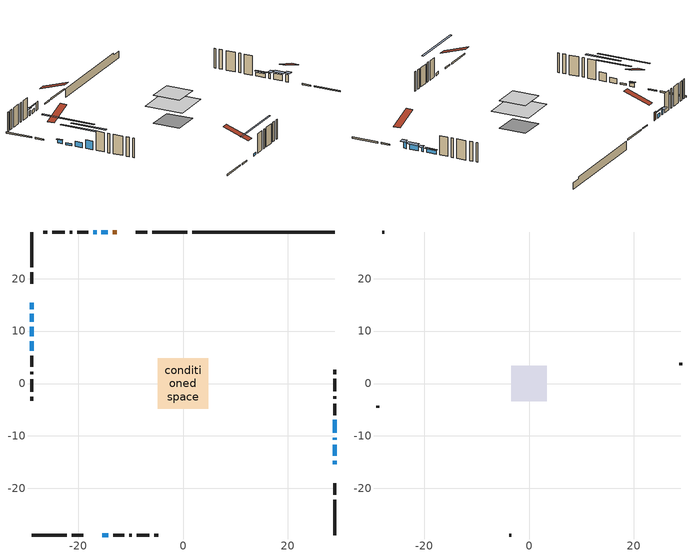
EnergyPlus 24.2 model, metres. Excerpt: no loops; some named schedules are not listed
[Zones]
conditioned space
 floor adiabatic (AdiabaticFloorConstruction): -4.8,-4.8 -4.8,4.8 4.8,4.8 4.8,-4.8 z3.15
 floor foundation (Slab1 construction): -3.41,-3.37 -3.41,3.37 3.41,3.37 3.41,-3.37 z-1.42
 wall outside (RimJoist1 construction): 0.85,28.91 -5.88,28.91 / -28.91,-28.91 -22.17,-28.91 / -28.91,28.91 -28.91,22.17 / 28.91,-28.91 28.91,-22.17 z0.71:1.01
 wall outside (RimJoist2 construction): -6.81,28.91 -9.03,28.91 / -21.24,-28.91 -19.03,-28.91 / -28.91,21.24 -28.91,19.03 / 28.91,-21.24 28.91,-19.03 z0.71:1.01
 wall outside (AdiabaticWallConstruction 1): -12.62,28.91 -13.42,28.91 z0.71:2.74
 wall outside (AdiabaticWallConstruction): 28.91,-15.43 28.91,-14.72 z0.71:2.54; -14.35,28.91 -15.57,28.91 / -28.91,15.43 -28.91,14.21 / 28.91,-9.4 28.91,-6.96 z0.71:1.63; -28.91,13.28 -28.91,11.78 z0.71:1.17; -15.43,-28.91 -14.26,-28.91 z0.71:1.32; -16.5,28.91 -17.11,28.91 / 28.91,-10.73 28.91,-10.32 / -28.91,10.85 -28.91,9.02 z0.71:1.93; 28.91,-13.79 28.91,-11.66 z0.71:2.23; -28.91,8.1 -28.91,6.27 z0.71:2.84
 wall outside (Wall1 construction): -18.04,28.91 -20.18,28.91 / -13.33,-28.91 -11.19,-28.91 / -28.91,5.34 -28.91,3.19 / 28.91,-6.03 28.91,-3.88 z0.71:5.59
 wall outside (Wall2 construction): -21.11,28.91 -21.63,28.91 / -10.26,-28.91 -9.75,-28.91 / -28.91,2.27 -28.91,1.75 / 28.91,-2.95 28.91,-2.44 z0.71:5.59
 wall outside (Wall3 construction): -22.55,28.91 -24.94,28.91 / -8.82,-28.91 -6.43,-28.91 / -28.91,0.82 -28.91,-1.56 / 28.91,-1.51 28.91,0.87 z0.71:5.59
 wall outside (Wall4 construction): -25.87,28.91 -26.65,28.91 / -5.5,-28.91 -4.72,-28.91 / -28.91,-2.49 -28.91,-3.27 / 28.91,1.8 28.91,2.59 z0.71:5.59
 wall foundation (FoundationWall1 construction): 1.78,28.91,-1.42 1.78,28.91,0.71 26.2,28.91,0.71 26.2,28.91,0.19 28.91,28.91,0.19 28.91,28.91,-1.42
 window (WindowConstruction 7): 28.91,-15.43 28.91,-14.72 z0.71:2.54
 window (WindowConstruction 5): -14.35,28.91 -15.57,28.91 z0.71:1.62
 window (WindowConstruction 6): -28.91,15.43 -28.91,14.21 z0.71:1.62
 window (WindowConstruction 9): -28.91,13.28 -28.91,11.78 z0.71:1.17
 window (WindowConstruction 10): -15.43,-28.91 -14.26,-28.91 z0.71:1.32
 window (WindowConstruction 8): -16.5,28.91 -17.11,28.91 z0.71:1.93
 window (WindowConstruction): 28.91,-13.79 28.91,-11.66 z0.71:2.23
 window (WindowConstruction 1): 28.91,-10.73 28.91,-10.32 z0.71:1.93
 window (WindowConstruction 2): -28.91,10.85 -28.91,9.03 z0.71:1.93
 window (WindowConstruction 3): -28.91,8.1 -28.91,6.27 z0.71:2.84
 window (WindowConstruction 4): 28.91,-9.39 28.91,-6.96 z0.71:1.62
 door (Door): -12.63,28.91 -13.42,28.91 z0.71:2.74
 ceiling adiabatic (AdiabaticFloorConstruction): 4.8,-4.8 4.8,4.8 -4.8,4.8 -4.8,-4.8 z3.15
attic - vented
 floor to conditioned space (Floor1 construction Reversed): -3.39,-3.39 -3.39,3.39 3.39,3.39 3.39,-3.39 z5.59
 wall outside (Wall5 construction): -27.58,28.91 -27.98,28.91 / -3.79,-28.91 -3.39,-28.91 / -28.91,-4.2 -28.91,-4.61 / 28.91,3.51 28.91,3.92 z0.71:5.59
 roof outside (Roof1 construction): -11.7,28.91,5.59 -11.7,22.31,7.79 -9.96,22.31,7.79 -9.96,28.91,5.59; -16.36,-28.91,5.59 -16.36,-22.31,7.79 -18.1,-22.31,7.79 -18.1,-28.91,5.59; -28.91,16.36,5.59 -22.31,16.36,7.79 -22.31,18.1,7.79 -28.91,18.1,5.59; 28.91,-16.36,5.59 22.31,-16.36,7.79 22.31,-18.1,7.79 28.91,-18.1,5.59
shading: 28.91,-14.42 28.91,-15.73 30.13,-15.73 30.13,-14.42 z2.84; -16.48,28.91 -13.44,28.91 -13.44,29.21 -16.48,29.21 z2.54; -28.91,14.06 -28.91,15.58 -29.37,15.58 -29.37,14.06 z1.77; -28.91,5.68 -28.91,19.38 -29.37,19.38 -29.37,5.68 z7.27; -7.55,-28.91 -22.14,-28.91 -22.14,-29.21 -7.55,-29.21 z8.03; -17.57,28.91 -16.04,28.91 -16.04,29.82 -17.57,29.82 z2.39; 28.91,-11.36 28.91,-14.09 30.13,-14.09 30.13,-11.36 z2.53; 28.91,-10.02 28.91,-11.03 30.13,-11.03 30.13,-10.02 z2.23; -28.91,5.36 -28.91,14.51 -29.37,14.51 -29.37,5.36 z5.59; -28.91,2.61 -28.91,11.76 -29.37,11.76 -29.37,2.61 z6.5; 28.91,-6.66 28.91,-9.69 29.37,-9.69 29.37,-6.66 z1.92
[Building]
Building 1: Terrain=Suburbs
[Site:Location]
Quebec Intl AP_QC: Latitude {deg}=46.8; Longitude {deg}=-71.38; Time Zone {hr}=-5; Elevation {m}=74; Keep Site Location Information=Yes
[Site:GroundTemperature:Shallow]
0.0108218, -2.24938, -2.43038, -1.3578, 2.94801, 7.23376, 10.9493, 13.303, 13.5029, 11.5886, 7.96783, 3.81355
[Site:WaterMainsTemperature]
Calculation Method=Schedule; Temperature Schedule=mains temperature schedule
[Material] Roughness=Rough; Thermal Absorptance=0.9
Name | Thickness {m} | Conductivity {W/m-K} | Density {kg/m3} | Specific Heat {J/kg-K} | Solar Absorptance | Visible Absorptance
asphalt or fiberglass shingles | 0.00635 | 0.162714 | 1121.4 | 1465.45 | 0.4 | 0.4
ceiling stud and cavity | 0.1397 | 0.0807093 | 65.682 | 1177.47 | 0.7 | 0.7
concrete 4.0 in. | 0.1016 | 1.803125 | 2242.8 | 837.4 | 0.7 | 0.7
concrete 8.0 in. | 0.2032 | 1.803125 | 2242.8 | 837.4 | 0.7 | 0.7
door material | 0.04445 | 0.053851 | 512.64 | 1214.23 | 0.7 | 0.7
exterior vertical ins | 0.0330777 | 0.029427 | 32.04 | 1214.23 | 0.7 | 0.7
floor covering | 0.0127 | 0.0433444 | 54.468 | 1339.84 | 0.6 | 0.6
floor rigid ins; wall rigid ins | 0.512978 | 0.029427 | 32.04 | 1214.23 | 0.7 | 0.7
floor stud and cavity | 0.1397 | 1.75129 | 37.0049 | 1207.88 | 0.7 | 0.7
furniture material conditioned space 1 | 0.1524 | 0.115458 | 640.8 | 1214.23 | 0.6 | 0.6
gypsum board | 0.0127 | 0.160291 | 801 | 837.4 | 0.6 | 0.6
gypsum board 1 | 0.0127 | 0.160291 | 801 | 837.4 | 0.7 | 0.7
osb sheathing 0.5 in. | 0.0127 | 0.115458 | 512.64 | 1214.23 | 0.7 | 0.7
osb sheathing 0.75 in. | 0.01905 | 0.115458 | 512.64 | 1214.23 | 0.7 | 0.7
osb sheathing 2.0 in. | 0.0508 | 0.115458 | 512.64 | 1214.23 | 0.7 | 0.7
rim joist stud and cavity | 0.0508 | 0.353641 | 125.044 | 1163.47 | 0.6 | 0.6
rim joist stud and cavity 1 | 0.0508 | 0.137084 | 50.32683 | 1063.81 | 0.6 | 0.6
wall stud and cavity | 0.1397 | 0.0767295 | 139.0536 | 1170.24 | 0.7 | 0.7
wall stud and cavity 1 | 0.1397 | 0.0892446 | 139.0536 | 1170.24 | 0.7 | 0.7
wall stud and cavity 2 | 0.1397 | 0.0891443 | 139.0536 | 1170.24 | 0.7 | 0.7
wall stud and cavity 3 | 0.0889 | 6.9971 | 50.32683 | 1063.81 | 0.6 | 0.6
wall stud and cavity 4 | 0.0889 | 0.380278 | 52.3479 | 1209.89 | 0.7 | 0.7
wall stud and cavity 5 | 0.0889 | 0.391764 | 83.0341 | 1211.67 | 0.7 | 0.7
wood siding | 0.0254 | 0.102417 | 544.68 | 1172.36 | 0.4 | 0.4
wood siding 1 | 0.00254 | 0.102417 | 544.68 | 1172.36 | 0.4 | 0.4
wood siding 2; wood siding 3; wood siding 4 | 0.0254 | 0.102417 | 544.68 | 1172.36 | 0.7 | 0.7
[WindowMaterial:SimpleGlazingSystem]
Name | U-Factor {W/m2-K} | Solar Heat Gain Coefficient
WindowMaterial | 3.27961 | 0.65
WindowMaterial 1 | 3.26031 | 0.45
WindowMaterial 2 | 2.99685 | 0.54
WindowMaterial 3 | 2.97187 | 0.6
WindowMaterial 4 | 2.95256 | 0.58
WindowMaterial 5 | 3.0383 | 0.46
WindowMaterial 6 | 2.94177 | 0.65
WindowMaterial 7 | 3.01842 | 0.5
WindowMaterial 8 | 3.03376 | 0.47
WindowMaterial 9 | 3.02126 | 0.49
[Construction]
AdiabaticFloorConstruction: floor stud and cavity, floor rigid ins, osb sheathing 0.75 in., floor covering
AdiabaticWallConstruction: wood siding 3, wall rigid ins, wall stud and cavity 4, gypsum board
AdiabaticWallConstruction 1: wood siding 4, wall rigid ins, wall stud and cavity 4, gypsum board
Door: door material
Floor1 construction Reversed: gypsum board, ceiling stud and cavity
FoundationWall1 construction: concrete 8.0 in., gypsum board 1
furniture construction conditioned space 1: furniture material conditioned space 1
PartitionWallConstruction: gypsum board, wall stud and cavity 5, gypsum board
RimJoist1 construction: wood siding 2, osb sheathing 2.0 in., rim joist stud and cavity
RimJoist2 construction: wood siding 2, rim joist stud and cavity 1
Roof1 construction: asphalt or fiberglass shingles
Slab1 construction: concrete 4.0 in.
Wall1 construction; Wall3 construction: wood siding, osb sheathing 0.5 in., wall stud and cavity, gypsum board
Wall2 construction: wood siding, osb sheathing 0.5 in., wall stud and cavity 1, gypsum board
Wall4 construction: wood siding, osb sheathing 0.5 in., wall stud and cavity 2, gypsum board
Wall5 construction: wood siding 1, wall stud and cavity 3
WindowConstruction: WindowMaterial
WindowConstruction 1: WindowMaterial 1
WindowConstruction 10: WindowMaterial 9
WindowConstruction 2; WindowConstruction 6: WindowMaterial 2
WindowConstruction 3: WindowMaterial 3
WindowConstruction 4: WindowMaterial 4
WindowConstruction 5: WindowMaterial 5
WindowConstruction 7: WindowMaterial 6
WindowConstruction 8: WindowMaterial 7
WindowConstruction 9: WindowMaterial 8
[Zone] Multiplier=1; Part of Total Floor Area=Yes
Name | Volume {m3}
attic - vented | 16.4378
conditioned space | 340.1
[Space]
Name | Zone | Volume {m3}
attic - vented 1 | attic - vented | 16.4378
conditioned space 1 | conditioned space | 340.1
[ZoneInfiltration:EffectiveLeakageArea]
infil attic - vented 1: Zone or Space=attic - vented 1; Schedule=Always On Discrete; Effective Air Leakage Area {cm2}=1698.09; Stack Coefficient=0.000492231; Wind Coefficient=1.49901e-05
[ZoneMixing]
whole house fan mix: Zone or Space=attic - vented; Schedule=Always On Continuous; Design Flow Rate Calculation Method=Flow/Zone; Design Flow Rate {m3/s}=0; Source Zone or Space=conditioned space
[SurfaceProperty:ExposedFoundationPerimeter]
Slab1: Exposed Perimeter Calculation Method=TotalExposedPerimeter; Total Exposed Perimeter {m}=27.127
[InternalMass] Zone or ZoneList=conditioned space; Space or SpaceList=conditioned space 1
Name | Construction | Surface Area {m2}
furniture mass conditioned space 1 | furniture construction conditioned space 1 | 55.2
partition wall mass | PartitionWallConstruction | 138
[Lights]
interior lighting: Zone or ZoneList or Space or SpaceList=conditioned space 1; Schedule=interior lighting schedule; Design Level Calculation Method=LightingLevel; Lighting Level {W}=343.2; Return Air Fraction=0; Fraction Radiant=0.6; Fraction Visible=0.2; Fraction Replaceable=1
[People]
occupants: Zone or ZoneList or Space or SpaceList=conditioned space 1; Number of People Schedule=occupants schedule; Number of People Calculation Method=People; Number of People=3; Fraction Radiant=0.314171; Sensible Heat Fraction=0.56303; Activity Level Schedule=occupants activity schedule; Carbon Dioxide Generation Rate {m3/s-W}=0; Enable ASHRAE 55 Comfort Warnings=No; Mean Radiant Temperature Calculation Type=EnclosureAveraged
[ElectricEquipment] Zone or ZoneList or Space or SpaceList=conditioned space 1; Design Level Calculation Method=EquipmentLevel
Name | Schedule | Design Level {W} | Fraction Latent | Fraction Radiant | Fraction Lost
clothes dryer | clothes dryer schedule | 140.772 | 0.015 | 0.081 | 0.85
clothes washer | clothes washer schedule | 32.1985 | 0.03 | 0.162 | 0.7
cooking range | cooking range schedule | 215.147 | 0.08 | 0.432 | 0.2
dishwasher | dishwasher schedule | 66.8632 | 0.3 | 0.18 | 0.4
fridge | fridge schedule | 72.9452 | 0 | 0.6 | 0
mech vent bath fan 0 | mech vent bath fan 0 schedule | 50.2 | 0 | 0 | 1
mech vent bath fan 1 | mech vent bath fan 1 schedule | 50.2 | 0 | 0 | 1
mech vent house fan | mech vent house fan schedule | 0 | 0 | 0 | 1
mech vent house fan cfis | mech vent house fan cfis schedule | 0 | 0 | 0 | 0
mech vent range fan 0 | mech vent range fan 0 schedule | 57 | 0 | 0 | 1
misc plug loads | misc plug loads schedule | 494.7 | 0.045 | 0.513 | 0.1
whole house fan | Always On Discrete | 0 | 0 | 0 | 1
[OtherEquipment] Zone or ZoneList or Space or SpaceList=conditioned space 1; Design Level Calculation Method=EquipmentLevel
Name | Fuel Type | Schedule | Design Level {W} | Fraction Latent | Fraction Radiant | Fraction Lost
clothes dryer 1 | Electricity | clothes dryer schedule | 0 | 0.015 | 0.081 | 0.85
cooking range 1 | Electricity | cooking range schedule | 0 | 0.08 | 0.432 | 0.2
general water use latent | None | general water use schedule | 62.594 | 1 | 0 | 0
general water use sensible | None | general water use schedule | -61.6891 | 0 | 0.6 | 0
mech vent house fan latent load | None | Always On Discrete | 0 | 1 | 0 | 0
mech vent house fan sensible load | None | Always On Discrete | 0 | 0 | 0 | 0
water heater energy adjustment1 | Electricity | Always On Discrete | 0.01 | 0 | 0 | 1
[ZoneInfiltration:DesignFlowRate] Zone or ZoneList or Space or SpaceList=conditioned space 1; Schedule=Always On Discrete; Design Flow Rate Calculation Method=Flow/Zone; Design Flow Rate {m3/s}=0
infil flow; natural vent flow; whole house fan flow
[AvailabilityManager:Scheduled]
furnace airloop Availability Manager: Schedule=Always On Discrete
[Foundation:Kiva]
Foundation Kiva 1: Initial Indoor Air Temperature {C}=18; Wall Height Above Grade {m}=0.710001; Wall Depth Below Slab {m}=0.2032; Custom Block Material Name 1=exterior vertical ins; Custom Block Depth 1 {m}=2.13; Custom Block X Position 1 {m}=0.2159; Custom Block Z Position 1 {m}=0
[Foundation:Kiva:Settings]
Soil Conductivity {W/m-K}=0.849921; Soil Density {kg/m3}=1842.3; Soil Specific Heat {J/kg-K}=418.7; Ground Solar Absorptivity=0.9; Ground Thermal Absorptivity=0.9; Ground Surface Roughness {m}=0.03; Far-Field Width {m}=40; Deep-Ground Boundary Condition=ZeroFlux; Deep-Ground Depth {m}=40; Minimum Cell Dimension {m}=0.2; Maximum Cell Growth Coefficient=3; Simulation Timestep=Timestep
[Exterior:Lights]
exterior lighting: Schedule=exterior lighting schedule; Design Level {W}=75.6
[EnergyManagementSystem:GlobalVariable]
furnace_airloop_Fan_RTF
infil_program_Qfan
infil_program_Qinf
natural_vent_program_Qnv
natural_vent_program_Qwhf
[EnergyManagementSystem:Sensor]
Name | Output:Variable or Output:Meter Index Key | Output:Variable or Output:Meter
airflow_gain | infil flow | Infiltration Sensible Heat Gain Energy
airflow_gain_1 | natural vent flow | Infiltration Sensible Heat Gain Energy
airflow_gain_2 | whole house fan flow | Infiltration Sensible Heat Gain Energy
airflow_loss | infil flow | Infiltration Sensible Heat Loss Energy
airflow_loss_1 | natural vent flow | Infiltration Sensible Heat Loss Energy
airflow_loss_2 | whole house fan flow | Infiltration Sensible Heat Loss Energy
clg_load_cond |  | Cooling:EnergyTransfer:Zone:CONDITIONED SPACE
clg_sp_s; clg_sp_s_1 | cooling setpoint | Schedule Value
clothes_dryer_exhaust_0_sch_s | clothes dryer exhaust 0 schedule | Schedule Value
cool_season | cooling season schedule | Schedule Value
htg_load_cond |  | Heating:EnergyTransfer:Zone:CONDITIONED SPACE
htg_sp_s; htg_sp_s_1 | heating setpoint | Schedule Value
ig_ee_conv | clothes dryer | Electric Equipment Convective Heating Energy
ig_ee_conv_2 | cooking range | Electric Equipment Convective Heating Energy
ig_ee_conv_4 | fridge | Electric Equipment Convective Heating Energy
ig_ee_conv_5 | misc plug loads | Electric Equipment Convective Heating Energy
ig_ee_conv_6 | whole house fan | Electric Equipment Convective Heating Energy
ig_ee_rad | clothes dryer | Electric Equipment Radiant Heating Energy
ig_ee_rad_2 | cooking range | Electric Equipment Radiant Heating Energy
ig_ee_rad_4 | fridge | Electric Equipment Radiant Heating Energy
ig_ee_rad_5 | misc plug loads | Electric Equipment Radiant Heating Energy
ig_ee_rad_6 | whole house fan | Electric Equipment Radiant Heating Energy
ig_lgt_conv | interior lighting | Lights Convective Heating Energy
ig_lgt_rad | interior lighting | Lights Radiant Heating Energy
ig_lgt_vis | interior lighting | Lights Visible Radiation Heating Energy
ig_oe_conv | clothes dryer 1 | Other Equipment Convective Heating Energy
ig_oe_conv_1 | cooking range 1 | Other Equipment Convective Heating Energy
ig_oe_conv_2 | general water use latent | Other Equipment Convective Heating Energy
ig_oe_conv_3 | general water use sensible | Other Equipment Convective Heating Energy
ig_oe_conv_4 | water heater energy adjustment1 | Other Equipment Convective Heating Energy
ig_oe_rad | clothes dryer 1 | Other Equipment Radiant Heating Energy
ig_oe_rad_1 | cooking range 1 | Other Equipment Radiant Heating Energy
ig_oe_rad_2 | general water use latent | Other Equipment Radiant Heating Energy
ig_oe_rad_3 | general water use sensible | Other Equipment Radiant Heating Energy
ig_oe_rad_4 | water heater energy adjustment1 | Other Equipment Radiant Heating Energy
ig_ppl_conv | occupants | People Convective Heating Energy
ig_ppl_rad | occupants | People Radiant Heating Energy
im_conv | furniture mass conditioned space 1 | Surface Inside Face Convection Heat Gain Energy
im_conv_1 | partition wall mass | Surface Inside Face Convection Heat Gain Energy
im_ig | furniture mass conditioned space 1 | Surface Inside Face Internal Gains Radiation Heat Gain Energy
im_ig_1 | partition wall mass | Surface Inside Face Internal Gains Radiation Heat Gain Energy
im_lgt | furniture mass conditioned space 1 | Surface Inside Face Lights Radiation Heat Gain Energy
im_lgt_1 | partition wall mass | Surface Inside Face Lights Radiation Heat Gain Energy
im_sol | furniture mass conditioned space 1 | Surface Inside Face Solar Radiation Heat Gain Energy
im_sol_1 | partition wall mass | Surface Inside Face Solar Radiation Heat Gain Energy
im_surf | furniture mass conditioned space 1 | Surface Inside Face Net Surface Thermal Radiation Heat Gain Energy
im_surf_1 | partition wall mass | Surface Inside Face Net Surface Thermal Radiation Heat Gain Energy
mech_vent_bath_fan_0_sch_s | mech vent bath fan 0 schedule | Schedule Value
mech_vent_bath_fan_1_sch_s | mech vent bath fan 1 schedule | Schedule Value
mech_vent_range_fan_0_sch_s | mech vent range fan 0 schedule | Schedule Value
mv_conv | mech vent bath fan 0 | Electric Equipment Convective Heating Energy
mv_conv_1 | mech vent bath fan 1 | Electric Equipment Convective Heating Energy
mv_conv_2 | mech vent house fan | Electric Equipment Convective Heating Energy
mv_conv_3 | mech vent house fan cfis | Electric Equipment Convective Heating Energy
mv_conv_4 | mech vent range fan 0 | Electric Equipment Convective Heating Energy
mv_conv_5 | mech vent house fan latent load | Other Equipment Convective Heating Energy
mv_conv_6 | mech vent house fan sensible load | Other Equipment Convective Heating Energy
mv_rad | mech vent bath fan 0 | Electric Equipment Radiant Heating Energy
mv_rad_1 | mech vent bath fan 1 | Electric Equipment Radiant Heating Energy
mv_rad_2 | mech vent house fan | Electric Equipment Radiant Heating Energy
mv_rad_3 | mech vent house fan cfis | Electric Equipment Radiant Heating Energy
mv_rad_4 | mech vent range fan 0 | Electric Equipment Radiant Heating Energy
mv_rad_5 | mech vent house fan latent load | Other Equipment Radiant Heating Energy
mv_rad_6 | mech vent house fan sensible load | Other Equipment Radiant Heating Energy
natural_vent_s | natural vent schedule | Schedule Value
out_pb_s |  | Site Outdoor Air Barometric Pressure
out_wt_s |  | Site Outdoor Air Humidity Ratio
site_vw_s |  | Site Wind Speed
ss_back_out | Window1 | Surface Window Shortwave from Zone Back Out Window Heat Transfer Rate
ss_back_out_1 | Window10 | Surface Window Shortwave from Zone Back Out Window Heat Transfer Rate
ss_back_out_10 | Window8 | Surface Window Shortwave from Zone Back Out Window Heat Transfer Rate
ss_back_out_2 | Window12 | Surface Window Shortwave from Zone Back Out Window Heat Transfer Rate
ss_back_out_3 | Window13 | Surface Window Shortwave from Zone Back Out Window Heat Transfer Rate
ss_back_out_4 | Window14 | Surface Window Shortwave from Zone Back Out Window Heat Transfer Rate
ss_back_out_5 | Window2 | Surface Window Shortwave from Zone Back Out Window Heat Transfer Rate
ss_back_out_6 | Window3 | Surface Window Shortwave from Zone Back Out Window Heat Transfer Rate
ss_back_out_7 | Window4 | Surface Window Shortwave from Zone Back Out Window Heat Transfer Rate
ss_back_out_8 | Window5 | Surface Window Shortwave from Zone Back Out Window Heat Transfer Rate
ss_back_out_9 | Window7 | Surface Window Shortwave from Zone Back Out Window Heat Transfer Rate
ss_conv | Door1 | Surface Inside Face Convection Heat Gain Energy
ss_conv_1 | Window1 | Surface Inside Face Convection Heat Gain Energy
ss_conv_10 | Window7 | Surface Inside Face Convection Heat Gain Energy
ss_conv_11 | Window8 | Surface Inside Face Convection Heat Gain Energy
ss_conv_2 | Window10 | Surface Inside Face Convection Heat Gain Energy
ss_conv_3 | Window12 | Surface Inside Face Convection Heat Gain Energy
ss_conv_4 | Window13 | Surface Inside Face Convection Heat Gain Energy
ss_conv_5 | Window14 | Surface Inside Face Convection Heat Gain Energy
ss_conv_6 | Window2 | Surface Inside Face Convection Heat Gain Energy
ss_conv_7 | Window3 | Surface Inside Face Convection Heat Gain Energy
ss_conv_8 | Window4 | Surface Inside Face Convection Heat Gain Energy
ss_conv_9 | Window5 | Surface Inside Face Convection Heat Gain Energy
ss_ig | Door1 | Surface Inside Face Internal Gains Radiation Heat Gain Energy
ss_ig_1 | Window1 | Surface Inside Face Internal Gains Radiation Heat Gain Energy
ss_ig_10 | Window7 | Surface Inside Face Internal Gains Radiation Heat Gain Energy
ss_ig_11 | Window8 | Surface Inside Face Internal Gains Radiation Heat Gain Energy
ss_ig_2 | Window10 | Surface Inside Face Internal Gains Radiation Heat Gain Energy
ss_ig_3 | Window12 | Surface Inside Face Internal Gains Radiation Heat Gain Energy
ss_ig_4 | Window13 | Surface Inside Face Internal Gains Radiation Heat Gain Energy
ss_ig_5 | Window14 | Surface Inside Face Internal Gains Radiation Heat Gain Energy
ss_ig_6 | Window2 | Surface Inside Face Internal Gains Radiation Heat Gain Energy
ss_ig_7 | Window3 | Surface Inside Face Internal Gains Radiation Heat Gain Energy
ss_ig_8 | Window4 | Surface Inside Face Internal Gains Radiation Heat Gain Energy
ss_ig_9 | Window5 | Surface Inside Face Internal Gains Radiation Heat Gain Energy
ss_lgt | Door1 | Surface Inside Face Lights Radiation Heat Gain Energy
ss_sol | Door1 | Surface Inside Face Solar Radiation Heat Gain Energy
ss_surf | Door1 | Surface Inside Face Net Surface Thermal Radiation Heat Gain Energy
ss_surf_1 | Window1 | Surface Inside Face Net Surface Thermal Radiation Heat Gain Energy
ss_surf_10 | Window7 | Surface Inside Face Net Surface Thermal Radiation Heat Gain Energy
ss_surf_11 | Window8 | Surface Inside Face Net Surface Thermal Radiation Heat Gain Energy
ss_surf_2 | Window10 | Surface Inside Face Net Surface Thermal Radiation Heat Gain Energy
ss_surf_3 | Window12 | Surface Inside Face Net Surface Thermal Radiation Heat Gain Energy
ss_surf_4 | Window13 | Surface Inside Face Net Surface Thermal Radiation Heat Gain Energy
ss_surf_5 | Window14 | Surface Inside Face Net Surface Thermal Radiation Heat Gain Energy
ss_surf_6 | Window2 | Surface Inside Face Net Surface Thermal Radiation Heat Gain Energy
ss_surf_7 | Window3 | Surface Inside Face Net Surface Thermal Radiation Heat Gain Energy
ss_surf_8 | Window4 | Surface Inside Face Net Surface Thermal Radiation Heat Gain Energy
ss_surf_9 | Window5 | Surface Inside Face Net Surface Thermal Radiation Heat Gain Energy
ss_trans_in | Window1 | Surface Window Transmitted Solar Radiation Rate
ss_trans_in_1 | Window10 | Surface Window Transmitted Solar Radiation Rate
ss_trans_in_10 | Window8 | Surface Window Transmitted Solar Radiation Rate
ss_trans_in_2 | Window12 | Surface Window Transmitted Solar Radiation Rate
ss_trans_in_3 | Window13 | Surface Window Transmitted Solar Radiation Rate
ss_trans_in_4 | Window14 | Surface Window Transmitted Solar Radiation Rate
ss_trans_in_5 | Window2 | Surface Window Transmitted Solar Radiation Rate
ss_trans_in_6 | Window3 | Surface Window Transmitted Solar Radiation Rate
ss_trans_in_7 | Window4 | Surface Window Transmitted Solar Radiation Rate
ss_trans_in_8 | Window5 | Surface Window Transmitted Solar Radiation Rate
ss_trans_in_9 | Window7 | Surface Window Transmitted Solar Radiation Rate
ss_trans_out | Window1 | Surface Inside Face Initial Transmitted Diffuse Transmitted Out Window Solar Radiation Rate
ss_trans_out_1 | Window10 | Surface Inside Face Initial Transmitted Diffuse Transmitted Out Window Solar Radiation Rate
ss_trans_out_10 | Window8 | Surface Inside Face Initial Transmitted Diffuse Transmitted Out Window Solar Radiation Rate
ss_trans_out_2 | Window12 | Surface Inside Face Initial Transmitted Diffuse Transmitted Out Window Solar Radiation Rate
ss_trans_out_3 | Window13 | Surface Inside Face Initial Transmitted Diffuse Transmitted Out Window Solar Radiation Rate
ss_trans_out_4 | Window14 | Surface Inside Face Initial Transmitted Diffuse Transmitted Out Window Solar Radiation Rate
ss_trans_out_5 | Window2 | Surface Inside Face Initial Transmitted Diffuse Transmitted Out Window Solar Radiation Rate
ss_trans_out_6 | Window3 | Surface Inside Face Initial Transmitted Diffuse Transmitted Out Window Solar Radiation Rate
ss_trans_out_7 | Window4 | Surface Inside Face Initial Transmitted Diffuse Transmitted Out Window Solar Radiation Rate
ss_trans_out_8 | Window5 | Surface Inside Face Initial Transmitted Diffuse Transmitted Out Window Solar Radiation Rate
ss_trans_out_9 | Window7 | Surface Inside Face Initial Transmitted Diffuse Transmitted Out Window Solar Radiation Rate
s_conv | Floor1 | Surface Inside Face Convection Heat Gain Energy
s_conv_1 | FoundationWall1 | Surface Inside Face Convection Heat Gain Energy
s_conv_10 | RimJoist2:270 | Surface Inside Face Convection Heat Gain Energy
s_conv_11 | RimJoist2:90 | Surface Inside Face Convection Heat Gain Energy
s_conv_12 | Slab1 | Surface Inside Face Convection Heat Gain Energy
s_conv_13 | Wall1:0 | Surface Inside Face Convection Heat Gain Energy
